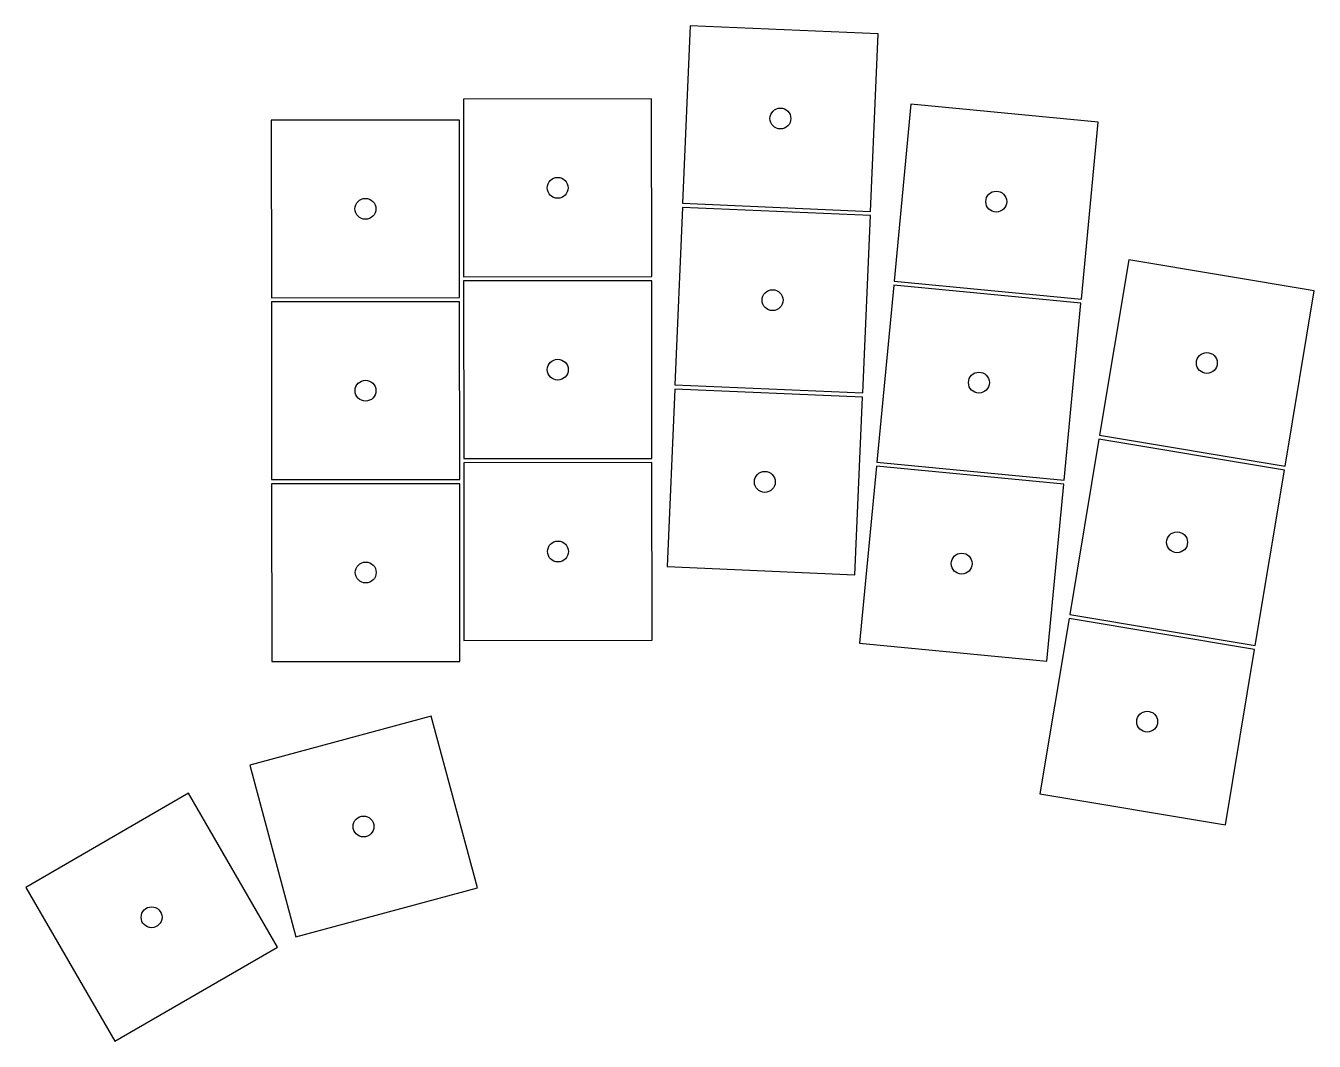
# Model space of a CAD drawing. Header units: millimetres. Extents: x 293 to 417, y -163 to -66.
import ezdxf

# ---------------------------------------------------------------- set-up
doc = ezdxf.new("R2010")
doc.units = ezdxf.units.MM

msp = doc.modelspace()

# ---------------------------------------------------------------- linework, layer by layer
at = {"linetype": 'CONTINUOUS'}
for p, q in [((356.92, -65.62), (356.19, -82.61)), ((374.9, -66.39), (356.92, -65.62)), ((374.18, -83.38), (374.9, -66.39)), ((353.22, -72.62), (335.22, -72.64)), ((335.22, -72.64), (335.23, -89.64)), ((353.23, -89.62), (353.22, -72.62)), ((378.05, -73.13), (376.44, -90.06)), ((395.97, -74.84), (378.05, -73.13)), ((334.82, -74.64), (316.82, -74.65)), ((316.82, -74.65), (316.84, -91.65)), ((334.84, -91.64), (334.82, -74.64)), ((394.36, -91.77), (395.97, -74.84)), ((356.19, -82.61), (374.18, -83.38)), ((356.17, -83.01), (355.45, -99.99)), ((374.16, -83.78), (356.17, -83.01)), ((373.43, -100.76), (374.16, -83.78)), ((398.89, -88.02), (396.1, -104.79)), ((416.65, -90.98), (398.89, -88.02)), ((335.23, -89.64), (353.23, -89.62)), ((353.23, -90.02), (335.23, -90.04)), ((353.25, -107.02), (353.23, -90.02)), ((335.23, -90.04), (335.25, -107.04)), ((376.4, -90.46), (374.79, -107.38)), ((394.32, -92.17), (376.4, -90.46)), ((376.44, -90.06), (394.36, -91.77)), ((413.86, -107.75), (416.65, -90.98)), ((316.84, -91.65), (334.84, -91.64)), ((334.84, -92.04), (316.84, -92.05)), ((316.84, -92.05), (316.85, -109.05)), ((334.85, -109.04), (334.84, -92.04)), ((392.71, -109.09), (394.32, -92.17)), ((355.43, -100.39), (354.7, -117.38)), ((373.41, -101.16), (355.43, -100.39)), ((355.45, -99.99), (373.43, -100.76)), ((372.69, -118.15), (373.41, -101.16)), ((396.1, -104.79), (413.86, -107.75)), ((396.03, -105.19), (393.24, -121.96)), ((413.79, -108.14), (396.03, -105.19)), ((335.25, -107.04), (353.25, -107.02)), ((353.25, -107.42), (335.25, -107.44)), ((335.25, -107.44), (335.26, -124.44)), ((353.26, -124.42), (353.25, -107.42)), ((374.75, -107.78), (373.13, -124.7)), ((392.67, -109.49), (374.75, -107.78)), ((374.79, -107.38), (392.71, -109.09)), ((411, -124.91), (413.79, -108.14)), ((316.85, -109.05), (334.85, -109.04)), ((334.85, -109.44), (316.85, -109.45)), ((316.85, -109.45), (316.87, -126.45)), ((334.87, -126.44), (334.85, -109.44)), ((391.05, -126.41), (392.67, -109.49)), ((354.7, -117.38), (372.69, -118.15)), ((393.24, -121.96), (411, -124.91)), ((393.18, -122.35), (390.39, -139.12)), ((410.93, -125.31), (393.18, -122.35)), ((335.26, -124.44), (353.26, -124.42)), ((373.13, -124.7), (391.05, -126.41)), ((408.14, -142.08), (410.93, -125.31)), ((316.87, -126.45), (334.87, -126.44)), ((332.13, -131.7), (314.75, -136.37)), ((336.55, -148.11), (332.13, -131.7)), ((314.75, -136.37), (319.17, -152.79)), ((308.9, -139.06), (293.32, -148.08)), ((317.41, -153.78), (308.9, -139.06)), ((390.39, -139.12), (408.14, -142.08)), ((293.32, -148.08), (301.83, -162.79)), ((319.17, -152.79), (336.55, -148.11)), ((301.83, -162.79), (317.41, -153.78))]:
    msp.add_line(p, q, dxfattribs=at)
for centre in [(365.55, -74.5), (344.23, -81.13), (325.83, -83.14), (386.21, -82.45), (364.8, -91.88), (406.37, -97.89), (344.24, -98.53), (325.84, -100.54), (384.55, -99.77), (364.06, -109.27), (403.52, -115.05), (344.26, -115.93), (325.86, -117.94), (382.9, -117.09), (400.66, -132.21), (325.65, -142.24), (305.36, -150.93)]:
    msp.add_circle(centre, 1, dxfattribs=at)

doc.saveas('drawing.dxf')
